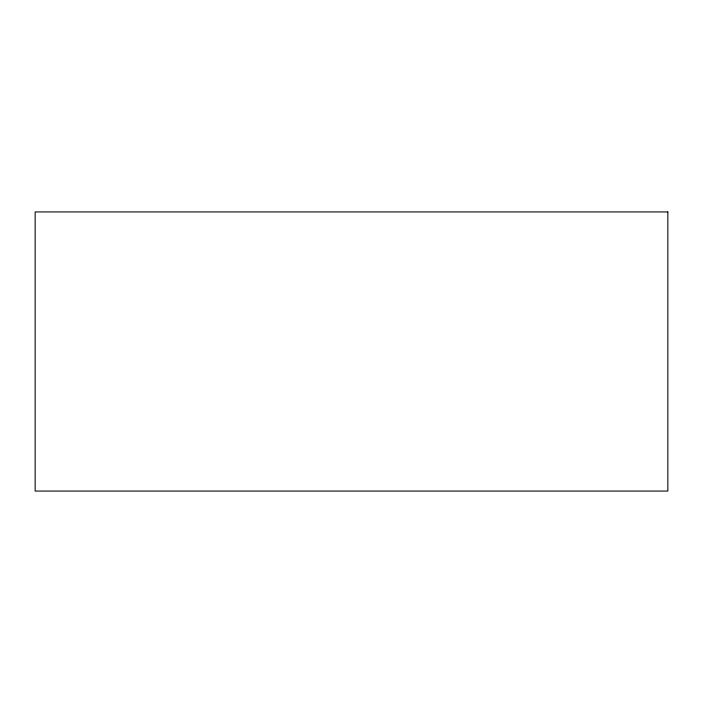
<?xml version="1.0" encoding="UTF-8"?>
<svg xmlns="http://www.w3.org/2000/svg" width="703" height="703" viewBox="0 0 703 703"><rect width="100%" height="100%" fill="white"/><g stroke="black" fill="none" stroke-linecap="round" stroke-linejoin="round"><path stroke-width="1.05" d="M667.85 211.937L35.15 211.937L35.15 491.063L667.85 491.063L667.85 211.937"/></g></svg>
